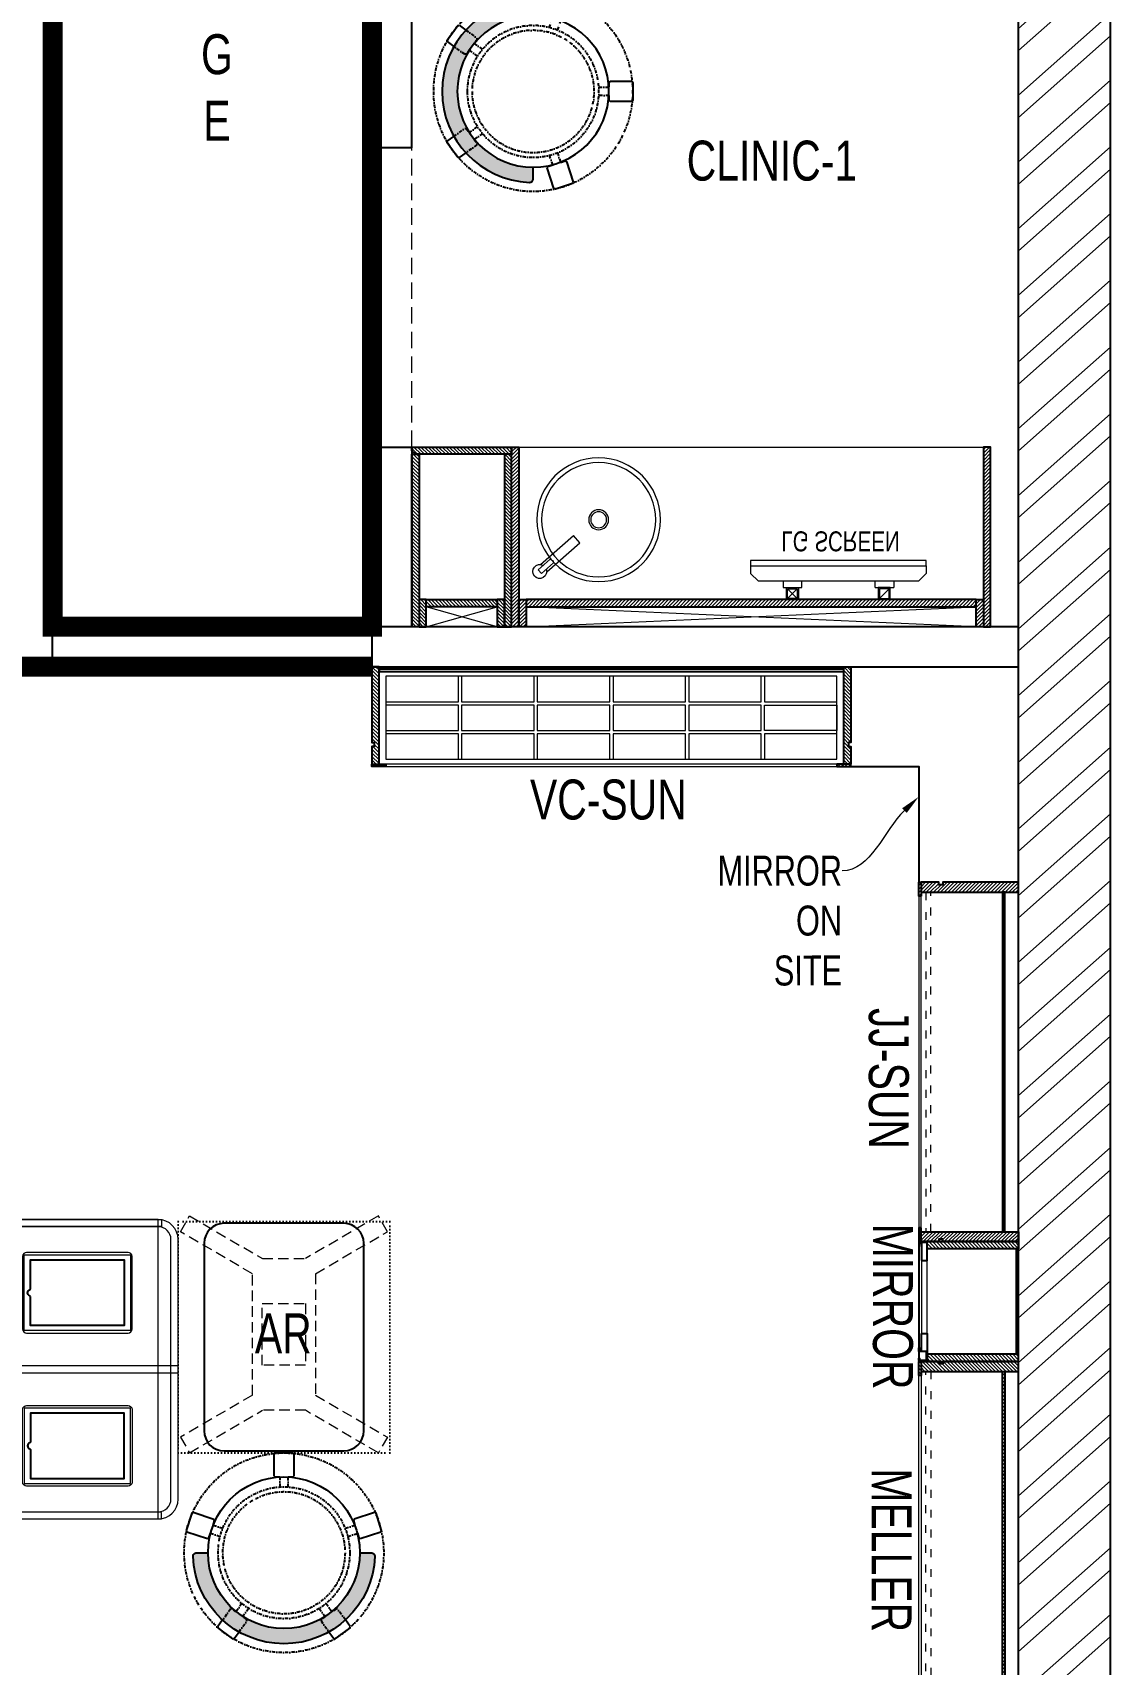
# Model space of a CAD drawing. Header units: feet. Extents: x 4257294 to 4264987, y -5465503 to -5449918.
# Drawn here: x 4261394 to 4264094, y -5458066 to -5453979 of the extents above; entities that cross this region are included whole.
import ezdxf
from ezdxf import colors
from ezdxf.entities.mleader import LeaderData, LeaderLine
from ezdxf.math import Vec2, Vec3

# ---------------------------------------------------------------- set-up
doc = ezdxf.new("R2010")
doc.units = ezdxf.units.FT
doc.header["$LTSCALE"] = 33
doc.header["$MEASUREMENT"] = 0
for name, pattern in [('a_p6_plan_L18$0$HIDDEN', [0.375, 0.25, -0.125]), ('ACAD_ISO03W100', [30, 12, -18]), ('DASHDOT2', [0.5, 0.25, -0.125, 0, -0.125]), ('DOT', [0.25, 0, -0.25]), ('HIDDEN2', [4.7624999999999975, 3.174999999999998, -1.587499999999999]), ('HIDDENX2', [0.75, 0.5, -0.25])]:
    doc.linetypes.add(name, pattern=pattern)
doc.layers.add('A-WALL', color=1, linetype='Continuous')
for name, color, linetype, lineweight in [('Floor-Unit', 1, 'Continuous', 13), ('HATCH', 9, 'Continuous', 9), ('LENS-DIM', 252, 'Continuous', 5), ('LENS-FURNITURE', 13, 'Continuous', 9), ('LENS-PARTITION', 21, 'Continuous', 25), ('LENS-TEXT', 31, 'Continuous', 5), ('LENS_CURTAIN', 5, 'a_p6_plan_L18$0$HIDDEN', 9), ('LENS_TEXT', 31, 'Continuous', 5), ('LK-FF&E FLOOR', 1, 'Continuous', 9), ('LK-FF&E WALL', 1, 'Continuous', 9), ('LK-FLUTTED FINISH', 20, 'Continuous', 30), ('LK-IT', 3, 'Continuous', 18), ('LK-TILES FINISH', 251, 'Continuous', 5), ('LN-ELEVATION-1', 81, 'Continuous', 25), ('LN-ELEVATION-2', 103, 'Continuous', 20), ('LN-ELEVATION-3', 125, 'Continuous', 18), ('LN-ELEVATION-4', 145, 'Continuous', 13), ('LN-HATCH', 251, 'Continuous', 0), ('PLANO-TXT', 252, 'Continuous', 5), ('TV', 92, 'Continuous', 18)]:
    doc.layers.add(name, color=color, linetype=linetype, lineweight=lineweight)
doc.styles.add('LK TXT', font='GILC____.TTF', dxfattribs={"height": 100})
doc.styles.get("Standard").update_dxf_attribs({"font": 'GILC____.TTF'})
pattern_1 = [(44.99999999999998, (35858.5, -100655.3575484328), (-4.419417382415918, 4.419417382415923), [])]
pattern_2 = [(45, (7858054.083674966, 3504049.203216764), (-4.490128060534575, 4.490128060534575), [])]
pattern_3 = [(45, (4208834.246730669, 1706614.740126447), (-4.490128060534575, 4.490128060534575), [])]
pattern_4 = [(45, (4209134.246730668, 1706614.740126447), (-4.490128060534575, 4.490128060534575), [])]

# ---------------------------------------------------------------- blocks, each defined once
blk = doc.blocks.new('DR STOOL')
at = {"layer": 'HATCH'}
h = blk.add_hatch(dxfattribs=at)
h.set_pattern_fill('ANSI36', color=250, angle=-90.00000000000001)
h.set_pattern_definition([(315, (-227.8099174643867, 917.3997257252777), (6.173926083235043, -1.683798022700468), [7.9375, -1.587499999999999, 0, -1.587499999999999])])
edge = h.paths.add_edge_path()
edge.add_line((-190.0000000041909, 4.511094e-10), (-218.6899174675346, 4.511094e-10))
edge.add_arc((-218.6899174670689, 9.120000000388245), 9.119999999940092, 177.6119845363388, 269.9999999996136, ccw=False)
edge.add_arc((-1.8626451e-09, 3.565219e-10), 228.000000002257, 2.3880154632688004, 177.6119845367313, ccw=False)
edge.add_arc((218.6899174633436, 9.120000000497384), 9.120000000051716, -90.00000000034493, 2.3880154629299, ccw=False)
edge.add_line((218.6899174633436, 4.511094e-10), (190, 4.511094e-10))
edge.add_arc((-1.8626451e-09, 4.511094e-10), 190.000000001979, -1.27e-14, 180)
at = {"layer": 'LN-ELEVATION-1', "color": 1, "ltscale": 100}
for p, q in [((-128.6221585394814, 215.4841044476634), (-165.2704676063731, 189.0243927398114)), ((-124.7228340068832, 214.8545704018979), (-128.6221585394814, 215.4841044476634)), ((-112.6981821293011, 198.1996966340157), (-124.7228340068832, 214.8545704018979)), ((124.7553772013634, 214.9803744515593), (112.5488144652918, 198.2845540212292)), ((128.7014972954057, 215.5933048763618), (124.7553772013634, 214.9803744515593)), ((128.7014972954057, 215.5933048763618), (124.7553772013634, 214.9803744515593)), ((165.1911288509145, 188.915192311113), (128.7014972954057, 215.5933048763618)), ((165.1911288509145, 188.915192311113), (128.7014972954057, 215.5933048763618)), ((-165.2704676063731, 189.0243927398114), (-165.9069543029182, 185.0820035930228)), ((-165.9069543029182, 185.0820035930228), (-153.8003208162263, 168.3135803133482)), ((153.6734594982117, 168.4294150282658), (165.7973639420234, 185.0121775862135)), ((165.7973639420234, 185.0121775862135), (165.1911288509145, 188.915192311113)), ((165.7973639420234, 185.0121775862135), (165.1911288509145, 188.915192311113)), ((-191.2928382232785, -35.45407700946089), (-242.9550312487409, -52.24013893969095)), ((-187.9259491492994, -37.1695928365807), (-191.2928382232785, -35.45407700946089)), ((-184.1424400564283, -48.81403796559607), (-187.9259491492994, -37.1695928365807)), ((188.0651108901948, -36.96233201187715), (184.0504167033359, -49.19388854173303)), ((191.3981811110861, -35.27656588272658), (188.0651108901948, -36.96233201187715)), ((243.0100176925771, -52.21682526778022), (191.3981811110861, -35.27656588272658)), ((-242.9550312487409, -52.24013893969095), (-244.7482102331705, -55.75945052818861)), ((-244.7482102331705, -55.75945052818861), (-230.7800458371639, -98.74904560100549)), ((-173.8639617776498, -80.4479453730819), (-177.8421125086024, -68.2044548037811)), ((-175.5596735184081, -83.7759667420105), (-173.8639617776498, -80.4479453730819)), ((177.6922140880488, -68.56540505095472), (173.8739495249465, -80.1985000452405)), ((173.8739495249465, -80.1985000452405), (175.5794035866856, -83.5704969359358)), ((230.715890809428, -98.7280946081737), (244.8123673382215, -55.78040257930116)), ((244.8123673382215, -55.78040257930116), (243.0100176925771, -52.21682526778022)), ((-230.7800458371639, -98.74904560100549), (-227.2218665438704, -100.5620286722478)), ((-227.2218665438704, -100.5620286722478), (-175.5596735184081, -83.7759667420105)), ((175.5794035866856, -83.5704969359358), (227.1912401677109, -100.5107563209894)), ((227.1912401677109, -100.5107563209894), (230.715890809428, -98.7280946081737)), ((-22.72193054761737, -190.2142363802995), (-25.39390889601782, -192.886214728569)), ((-25.39390889601782, -192.886214728569), (-25.39390889601782, -247.2070584567482)), ((-10.47823652112856, -190.2142363802995), (-22.72193054761737, -190.2142363802995)), ((22.78362171910703, -190.2142363802995), (9.910054048988968, -190.2142363802995)), ((25.42475448176265, -192.8553691428751), (22.78362171910703, -190.2142363802995)), ((25.42475448176265, -247.1762128710543), (25.42475448176265, -192.8553691428751)), ((-25.39390889601782, -247.2070584567482), (-22.60096735274419, -250)), ((-22.60096735274419, -250), (22.60096735274419, -250)), ((22.60096735274419, -250), (25.42475448176265, -247.1762128710543))]:
    blk.add_line(p, q, dxfattribs=at)
at = {"layer": 'LN-ELEVATION-1', "linetype": 'DASHDOT2'}
for p, q in [((-153.8003208162263, 168.3135803133482), (-134.1093360339291, 141.0403694751003)), ((-92.92521573789418, 170.8129362839827), (-112.6981821293011, 198.1996966340157)), ((-103.4542870586738, 159.9154408004979), (-93.52748446213081, 167.0824927485227)), ((-93.52748446213081, 167.0824927485227), (-92.92521573789418, 170.8129362839827)), ((112.5488144652918, 198.2845540212292), (92.69529851106927, 171.1294289919315)), ((92.69529851106927, 171.1294289919315), (93.26858203159645, 167.4385604566923)), ((93.26858203159645, 167.4385604566923), (103.6608748426661, 159.8406005539291)), ((133.7372852512635, 141.1612321265929), (153.6734594982117, 168.4294150282658)), ((-134.1093360339291, 141.0403694751003), (-130.4219571123831, 140.4450534014686)), ((-130.4219571123831, 140.4450534014686), (-119.9844727469608, 147.9808124662595)), ((-119.9844727469608, 147.9808124662595), (-105.3687285655178, 126.9741353208374)), ((-88.15393704269081, 139.4771787207864), (-103.4542870586738, 159.9154408004979)), ((103.6608748426661, 159.8406005539291), (88.19885099539533, 139.4487815762331)), ((105.4096150295809, 126.94019481352), (120.1194891873747, 147.8074627162714)), ((120.1194891873747, 147.8074627162714), (130.0033113472163, 140.5812532722048)), ((130.0033113472163, 140.5812532722048), (133.7372852512635, 141.1612321265929)), ((-159.954806596972, -40.49024384317454), (-184.1424400564283, -48.81403796559607)), ((184.0504167033359, -49.19388854173303), (159.8786162491887, -40.79004861696012)), ((-177.8421125086024, -68.2044548037811), (-153.4148110738024, -60.73628028803068)), ((153.3006618716754, -61.02382378749462), (177.6922140880488, -68.56540505095472)), ((-10.92024635523557, -164.6382343793375), (-10.47823652112856, -190.2142363802995)), ((9.910054048988968, -190.2142363802995), (10.35584833659231, -164.674698740353))]:
    blk.add_line(p, q, dxfattribs=at)
at = {"layer": 'LN-ELEVATION-1', "color": 1, "ltscale": 100}
blk.add_lwpolyline([(-190.0000000023283, 0), (-218.6899174656719, 0, -0.4264743413925903), (-227.8019973598421, 9.5, -0.959166304662544), (227.8019973593764, 9.5, -0.4264743413925903), (218.6899174647406, 0), (190.0000000013969, 0)], format="xyb", dxfattribs=at)
at = {"layer": 'LN-ELEVATION-1', "linetype": 'DASHDOT2'}
for radius in [250, 165, 153]:
    blk.add_circle((0, 0), radius, dxfattribs=at)
at = {"layer": 'LN-ELEVATION-1', "color": 1, "ltscale": 100}
blk.add_circle((0, 0), 190, dxfattribs=at)
blk = doc.blocks.new('rtf')
at = {"color": 0, "linetype": 'ByBlock', "lineweight": -2}
for p, q in [((16425.26329468148, -172793.1007600746), (16535.26329468148, -172793.1007600746)), ((16535.26329468148, -172793.1007600746), (16535.26329468148, -172817.1007600746)), ((16412.5253540573, -172798.8148984113), (16452.40026456733, -172798.8148984113)), ((16412.5253540573, -172810.8148984113), (16412.5253540573, -172798.8148984113)), ((16412.5253540573, -172810.8148984113), (16452.40026456733, -172810.8148984113)), ((16425.26329468148, -172817.1007600746), (16535.26329468148, -172817.1007600746))]:
    blk.add_line(p, q, dxfattribs=at)
for centre, radius, start, end in [((16412.5253540573, -172805.1007600746), 17.5, 21.05058810897431, 340.9421780194656), ((16444.53660690578, -172804.8148984114), 9.891264419597851, 322.656233941354, 37.34376605891414)]:
    blk.add_arc(centre, radius, start, end, dxfattribs=at)
blk = doc.blocks.new('dsg')
at = {"color": 0, "linetype": 'ByBlock', "lineweight": -2}
for radius in [155, 143, 25, 20]:
    blk.add_circle((11491.5035008227, -171102.5847399924), radius, dxfattribs=at)
blk.add_blockref('rtf', (-5117.472106590168, 1702.9323767405), dxfattribs=at)
blk = doc.blocks.new('CLINIC - CABINET SINK')
at = {"layer": 'LN-HATCH', "ltscale": 0.5}
h = blk.add_hatch(dxfattribs=at)
h.set_pattern_fill('ANSI31', color=256, scale=2)
h.set_pattern_definition([(45, (4052861.500382861, 1708016.355767586), (-4.490128060534575, 4.490128060534575), [])])
h.paths.add_polyline_path([(-563.359543572413, 156.9999999999999), (564.640456427587, 156.9999999999999), (564.640456427587, 174.9999999999999), (-563.359543572413, 174.9999999999999)])
h.paths.add_polyline_path([(582.6404564275867, 225), (600.6404564275867, 225), (600.6404564275867, -225), (582.6404564275867, -225)])
h.paths.add_polyline_path([(564.640456427587, 225), (582.6404564275867, 225), (582.6404564275867, 156.9999999999999), (564.640456427587, 156.9999999999999)])
h.paths.add_polyline_path([(-581.359543572413, 225), (-599.359543572413, 225), (-599.359543572413, -225), (-581.359543572413, -225)])
h.paths.add_polyline_path([(-581.359543572413, 225), (-563.359543572413, 225), (-563.359543572413, 156.9999999999999), (-581.359543572413, 156.9999999999999)])
at = {"layer": 'LN-ELEVATION-1', "ltscale": 0.5}
for points in [[(-581.359543572413, 225), (-599.359543572413, 225), (-599.359543572413, -225), (-581.359543572413, -225)], [(-581.359543572413, 225), (-563.359543572413, 225), (-563.359543572413, 156.9999999999999), (-581.359543572413, 156.9999999999999)], [(564.640456427587, 225), (582.6404564275867, 225), (582.6404564275867, 156.9999999999999), (564.640456427587, 156.9999999999999)], [(582.6404564275867, 225), (600.6404564275867, 225), (600.6404564275867, -225), (582.6404564275867, -225)], [(-563.359543572413, 156.9999999999999), (564.640456427587, 156.9999999999999), (564.640456427587, 174.9999999999999), (-563.359543572413, 174.9999999999999)]]:
    blk.add_lwpolyline(points, close=True, dxfattribs=at)
at = {"layer": 'LN-ELEVATION-2', "ltscale": 0.5}
blk.add_line((582.6404564275867, -225), (-581.359543572413, -225), dxfattribs=at)
at = {"layer": 'LN-HATCH', "ltscale": 0.5}
for p, q in [((564.640456427587, 225), (-563.359543572413, 174.9999999999999)), ((-563.359543572413, 225), (564.640456427587, 174.9999999999999))]:
    blk.add_line(p, q, dxfattribs=at)
at = {"layer": 'LN-ELEVATION-3', "xscale": -1, "rotation": 41.1558274151866}
blk.add_blockref('dsg', (-103569.3304926871, 136346.6509754679), dxfattribs=at)
blk = doc.blocks.new('CLINIC SCREEN')
at = {"layer": 'TV'}
for p, q in [((-103.1090284836336, 42.85441964946222), (-127.4114311772946, 18.55201695591665)), ((-127.4114311772946, 42.85441964946222), (-103.1090284836336, 18.55201695591665)), ((102.7052824410566, 42.85441964946222), (127.007685134602, 18.55201695591665))]:
    blk.add_line(p, q, dxfattribs=at)
at = {"layer": 'TV', "ltscale": 12}
for p, q in [((-220.0000000000082, -19.41163062257681), (-200.5883693773149, 0)), ((200.5883693773149, 0), (-200.5883693773149, 0)), ((-138.5315413423604, 0), (-138.5315413423604, 15.514207008644)), ((-138.5315413423604, 15.514207008644), (-91.98892031613741, 15.514207008644)), ((-91.98892031613741, 15.514207008644), (-91.98892031613741, 0)), ((91.98892031610741, 15.514207008644), (91.98892031610741, 0)), ((91.98892031610741, 15.514207008644), (138.5315413423595, 15.514207008644)), ((138.5315413423595, 0), (138.5315413423595, 15.514207008644)), ((219.9999999999918, -19.41163062257681), (200.5883693773149, 0)), ((-220.0000000000082, -38.82326124538668), (-220.0000000000082, -19.41163062257681)), ((219.9999999999918, -38.82326124538668), (219.9999999999918, -19.41163062257681))]:
    blk.add_line(p, q, dxfattribs=at)
at = {"layer": 'TV'}
for points in [[(-130.4492315140169, 15.51421661919448), (-100.0712281470269, 15.51421661919448), (-100.0712281470269, 45.89221998606814), (-130.4492315140169, 45.89221998606814)], [(-127.4114311772946, 18.55201695591665), (-103.1090284836336, 18.55201695591665), (-103.1090284836336, 42.85441964946222), (-127.4114311772946, 42.85441964946222)], [(130.0454854713243, 15.51421661919448), (99.66748210433435, 15.51421661919448), (99.66748210433435, 45.89221998606814), (130.0454854713243, 45.89221998606814)], [(127.007685134602, 18.55201695591665), (102.7052824410566, 18.55201695591665), (102.7052824410566, 42.85441964946222), (127.007685134602, 42.85441964946222)]]:
    blk.add_lwpolyline(points, close=True, dxfattribs=at)
at = {"layer": 'TV', "ltscale": 12}
blk.add_lwpolyline([(-220.0000000000082, -51.71278328332107), (-220.0000000000082, -38.82326124538668), (219.9999999999918, -38.82326124538668), (219.9999999999918, -51.71278328332107)], close=True, dxfattribs=at)
at = {"layer": 'Floor-Unit', "color": 0, "ltscale": 2, "insert": (5.199680584678389, -100.4085774972336), "char_height": 50, "attachment_point": 5}
blk.add_mtext_dynamic_manual_height_columns('LG SCREEN', width=466.4796511627907, gutter_width=12.5, heights=[0], dxfattribs=at)
blk = doc.blocks.new('CLINIC - MOP CLOSET')
at = {"layer": 'LN-HATCH', "ltscale": 0.5}
h = blk.add_hatch(dxfattribs=at)
h.set_pattern_fill('ANSI31', color=256, scale=50, angle=360)
h.set_pattern_definition(pattern_1)
h.paths.add_polyline_path([(-106.3595435724128, 216), (-124.3595435724128, 216), (-124.3595435724128, -216), (-106.3595435724128, -216)])
h = blk.add_hatch(dxfattribs=at)
h.set_pattern_fill('ANSI31', color=256, scale=50, angle=360)
h.set_pattern_definition(pattern_1)
h.paths.add_polyline_path([(-106.3595435724128, 216), (-88.35954357241282, 216), (-88.35954357241282, 148), (-106.3595435724128, 148)])
h = blk.add_hatch(dxfattribs=at)
h.set_pattern_fill('ANSI31', color=256, scale=50, angle=360)
h.set_pattern_definition(pattern_1)
h.paths.add_polyline_path([(89.64045642758717, 216), (107.6404564275872, 216), (107.6404564275872, 148), (89.64045642758717, 148)])
h = blk.add_hatch(dxfattribs=at)
h.set_pattern_fill('ANSI31', color=256, scale=50, angle=360)
h.set_pattern_definition(pattern_1)
h.paths.add_polyline_path([(107.6404564275872, 216), (125.6404564275872, 216), (125.6404564275872, -216), (107.6404564275872, -216)])
h = blk.add_hatch(dxfattribs=at)
h.set_pattern_fill('ANSI31', color=256, scale=50, angle=360)
h.set_pattern_definition(pattern_1)
h.paths.add_polyline_path([(-88.35954357241282, 148), (89.64045642758717, 148), (89.64045642758717, 166), (-88.35954357241282, 166)])
h = blk.add_hatch(dxfattribs=at)
h.set_pattern_fill('ANSI31', color=256, scale=50, angle=360)
h.set_pattern_definition([(44.99999999999998, (35894.5, -101037.3575484328), (-4.419417382415918, 4.419417382415923), [])])
h.paths.add_polyline_path([(-115.3595435724055, -216), (-124.3595435724128, -225), (-124.3595435724128, -234), (125.6404564275872, -234), (125.6404564275872, -216)])
at = {"layer": 'LN-ELEVATION-1', "ltscale": 0.5}
for points in [[(-106.3595435724128, 216), (-124.3595435724128, 216), (-124.3595435724128, -216), (-106.3595435724128, -216)], [(-106.3595435724128, 216), (-88.35954357241282, 216), (-88.35954357241282, 148), (-106.3595435724128, 148)], [(89.64045642758717, 216), (107.6404564275872, 216), (107.6404564275872, 148), (89.64045642758717, 148)], [(107.6404564275872, 216), (125.6404564275872, 216), (125.6404564275872, -216), (107.6404564275872, -216)], [(-88.35954357241282, 148), (89.64045642758717, 148), (89.64045642758717, 166), (-88.35954357241282, 166)], [(-124.3595435724128, -225), (-124.3595435724128, -234), (125.6404564275872, -234), (125.6404564275872, -216), (-115.3595435724128, -216)]]:
    blk.add_lwpolyline(points, close=True, dxfattribs=at)
at = {"layer": 'LN-HATCH', "ltscale": 0.5}
for p, q in [((89.64045642758717, 216), (-88.35954357241282, 166)), ((-88.35954357241282, 216), (89.64045642758717, 166))]:
    blk.add_line(p, q, dxfattribs=at)
blk = doc.blocks.new('VC HD 1200')
at = {"layer": 'LN-HATCH', "ltscale": 0.5}
h = blk.add_hatch(dxfattribs=at)
h.set_pattern_fill('ANSI31', color=256, scale=2)
h.set_pattern_definition([(45, (3760859.752907088, 1795248.935917533), (-4.490128060534575, 4.490128060534575), [])])
h.paths.add_polyline_path([(-1200, 250), (-1200, 60), (-1194, 60), (-1194, 50), (-1200, 50), (-1200, 6), (-1182, 6), (-1182, 250)])
h = blk.add_hatch(dxfattribs=at)
h.set_pattern_fill('ANSI31', color=256, scale=2)
h.set_pattern_definition(pattern_2)
h.paths.add_polyline_path([(0, 250), (0, 60), (-6, 60), (-6, 50), (0, 50), (0, 6), (-18, 6), (-18, 250)])
h = blk.add_hatch(dxfattribs=at)
h.set_pattern_fill('ANSI31', color=256, scale=2)
h.set_pattern_definition([(45, (7858047.083674965, 3504049.203216764), (-4.490128060534575, 4.490128060534575), [])])
h.paths.add_polyline_path([(-1165, 6), (-1165, 0), (-1200, 0), (-1200, 6)])
h = blk.add_hatch(dxfattribs=at)
h.set_pattern_fill('ANSI31', color=256, scale=2)
h.set_pattern_definition(pattern_2)
h.paths.add_polyline_path([(-28, 6), (-28, 0), (0, 0), (0, 6)])
at = {"layer": 'LN-ELEVATION-1', "ltscale": 0.5}
for points in [[(-1200, 250), (-1200, 60), (-1194, 60), (-1194, 50), (-1200, 50), (-1200, 6), (-1182, 6), (-1182, 250)], [(0, 250), (0, 60), (-6, 60), (-6, 50), (0, 50), (0, 6), (-18, 6), (-18, 250)], [(-18, 238), (-1182, 238), (-1182, 244), (-18, 244)], [(-1165, 6), (-1165, 0), (-1200, 0), (-1200, 6)], [(-35, 6), (-35, 0), (0, 0), (0, 6)]]:
    blk.add_lwpolyline(points, close=True, dxfattribs=at)
at = {"layer": 'LN-ELEVATION-3', "ltscale": 0.5}
for p, q in [((-1182, 250), (-18, 250)), ((-1165, 6), (-35, 6)), ((-35, 0), (-1165, 0))]:
    blk.add_line(p, q, dxfattribs=at)
for points in [[(-1165.000000000465, 226), (-35, 226), (-35, 18), (-1165.000000000465, 18)], [(-1165.000000000465, 226), (-983.3333333334886, 226), (-983.3333333334886, 162), (-1165.000000000465, 162)], [(-975.3333333334886, 226), (-793.6666666665112, 226), (-793.6666666665112, 162), (-975.3333333334886, 162)], [(-785.6666666665112, 226), (-603.9999999995342, 226), (-603.9999999995342, 162), (-785.6666666665112, 162)], [(-595.9999999995342, 226), (-414.3333333325572, 226), (-414.3333333325572, 162), (-595.9999999995342, 162)], [(-406.3333333325572, 226), (-224.6666666655801, 226), (-224.6666666655801, 162), (-406.3333333325572, 162)], [(-216.6666666655801, 226), (-34.99999999860302, 226), (-34.99999999860302, 162), (-216.6666666655801, 162)], [(-1165.000000000465, 90), (-983.3333333334886, 90), (-983.3333333334886, 154), (-1165.000000000465, 154)], [(-975.3333333334886, 154), (-793.6666666665112, 154), (-793.6666666665112, 90), (-975.3333333334886, 90)], [(-785.6666666665112, 154), (-603.9999999995342, 154), (-603.9999999995342, 90), (-785.6666666665112, 90)], [(-595.9999999995342, 154), (-414.3333333325572, 154), (-414.3333333325572, 90), (-595.9999999995342, 90)], [(-406.3333333325572, 154), (-224.6666666655801, 154), (-224.6666666655801, 90), (-406.3333333325572, 90)], [(-216.6666666655801, 154), (-34.99999999860302, 154), (-34.99999999860302, 90), (-216.6666666655801, 90)], [(-1165.000000000465, 82), (-983.3333333334886, 82), (-983.3333333334886, 18), (-1165.000000000465, 18)], [(-975.3333333334886, 82), (-793.6666666665112, 82), (-793.6666666665112, 18), (-975.3333333334886, 18)], [(-785.6666666665112, 82), (-603.9999999995342, 82), (-603.9999999995342, 18), (-785.6666666665112, 18)], [(-595.9999999995342, 82), (-414.3333333325572, 82), (-414.3333333325572, 18), (-595.9999999995342, 18)], [(-406.3333333325572, 82), (-224.6666666655801, 82), (-224.6666666655801, 18), (-406.3333333325572, 18)], [(-216.6666666655801, 82), (-34.99999999860302, 82), (-34.99999999860302, 18), (-216.6666666655801, 18)]]:
    blk.add_lwpolyline(points, close=True, dxfattribs=at)
blk = doc.blocks.new('A$C6d6d0015')
at = {"layer": 'LN-HATCH'}
h = blk.add_hatch(dxfattribs=at)
h.set_pattern_fill('ANSI32', color=256, scale=333, angle=180)
h.set_pattern_definition([(225, (-10889854.33198041, 5277385.657520925), (88.29995930067012, -88.29995930067015), []), (225, (-10889913.19861985, 5277385.657520925), (88.29995930067012, -88.29995930067015), [])])
h.paths.add_polyline_path([(-1835.722295213491, -3869.99344118964), (-2065.324481179938, -3883.515134865418), (-1721.438125971705, -9722.802784259433), (-1491.039622675627, -9722.802784259433)])
h.paths.add_polyline_path([(-2160.830843156204, 1650.441725717857), (-2391.229346452281, 1650.441725717857), (-2088.840470179915, -3484.206985360012), (-1859.238284215331, -3470.685291684233)])
h.paths.add_polyline_path([(-2283.772393234074, 4662.43253656663), (2888.47251146473, 5182.152227832936), (2888.47251146473, 5413.310434107668), (-2580.468610184267, 4863.777988589369), (-2415.669457297772, 2065.441725717858), (-2130.830843156203, 2065.441725717858)])
h.paths.add_polyline_path([(3358.871014760807, 5062.152227832935), (3128.47251146473, 5062.152227832935), (3293.084434472024, 2266.995181296021), (3522.686620438471, 2280.5168749718)])
h.paths.add_polyline_path([(3546.202609440312, 1881.208725466393), (3316.600423473865, 1867.687031790614), (3624.659879390151, -3363.249726727605), (3854.262065354735, -3349.728033051826)])
h.paths.add_polyline_path([(3877.190154630691, -3739.053478819318), (3647.587968666107, -3752.575172495097), (3872.75356335193, -7575.95070400741), (4102.355749318376, -7562.429010331631)])
h.paths.add_polyline_path([(4121.756440244615, -7891.858233673499), (3892.154254278168, -7905.379927349277), (3979.751313308254, -9392.802784259433), (4210.149816604331, -9392.802784259433)])
at = {"layer": 'A-WALL'}
for p, q in [((4229.584121614695, -9722.802784259433), (3335.545070298016, 5458.233367288485)), ((3624.659879390151, -3363.249726727605), (3316.600423473865, 1867.687031790614))]:
    blk.add_line(p, q, dxfattribs=at)
blk = doc.blocks.new('JJ SH 900')
at = {"layer": 'LN-HATCH', "ltscale": 0.5}
h = blk.add_hatch(dxfattribs=at)
h.set_pattern_fill('ANSI31', color=256, scale=50)
h.set_pattern_definition([(45, (0, 0), (-4.419417382415921, 4.419417382415921), [])])
h.paths.add_polyline_path([(-911.7948143622632, 1.45519e-11), (-911.7948143622632, -189.9999999999854), (-905.7948143622637, -189.9999999999854), (-905.7948143622637, -199.9999999999854), (-911.7948143622632, -199.9999999999854), (-911.7948143622632, -243.9999999999855), (-886.7948143622632, -243.9999999999855), (-886.7948143622632, 1.45519e-11)])
h = blk.add_hatch(dxfattribs=at)
h.set_pattern_fill('ANSI31', color=256, scale=2)
h.set_pattern_definition(pattern_3)
h.paths.add_polyline_path([(-11.79481436226342, 1.45519e-11), (-11.79481436226342, -189.9999999999854), (-17.79481436226342, -189.9999999999854), (-17.79481436226342, -199.9999999999854), (-11.79481436226342, -199.9999999999854), (-11.79481436226342, -243.9999999999855), (-36.79481436226343, -243.9999999999855), (-36.79481436226343, 1.45519e-11)])
h = blk.add_hatch(dxfattribs=at)
h.set_pattern_fill('ANSI31', color=256, scale=2)
h.set_pattern_definition(pattern_4)
h.paths.add_polyline_path([(-36.79481436224887, -40), (-886.7948143622632, -39.99999999998546), (-886.7948143622632, -33.99999999998545), (-36.79481436224887, -34)])
h = blk.add_hatch(dxfattribs=at)
h.set_pattern_fill('ANSI31', color=256, scale=2)
h.set_pattern_definition(pattern_4)
h.paths.add_polyline_path([(-876.7948143622632, -243.9999999999855), (-876.7948143622632, -249.9999999999854), (-911.7948143622632, -249.9999999999854), (-911.7948143622632, -243.9999999999855)])
h = blk.add_hatch(dxfattribs=at)
h.set_pattern_fill('ANSI31', color=256, scale=2)
h.set_pattern_definition(pattern_3)
h.paths.add_polyline_path([(-46.79481436226342, -243.9999999999855), (-46.79481436226342, -249.9999999999854), (-11.79481436226342, -249.9999999999854), (-11.79481436226342, -243.9999999999855)])
at = {"layer": 'LN-ELEVATION-1', "ltscale": 0.5}
for points in [[(-911.7948143622632, 1.45519e-11), (-911.7948143622632, -189.9999999999854), (-905.7948143622637, -189.9999999999854), (-905.7948143622637, -199.9999999999854), (-911.7948143622632, -199.9999999999854), (-911.7948143622632, -243.9999999999855), (-886.7948143622632, -243.9999999999855), (-886.7948143622632, 1.45519e-11)], [(-11.79481436226342, 1.45519e-11), (-11.79481436226342, -189.9999999999854), (-17.79481436226342, -189.9999999999854), (-17.79481436226342, -199.9999999999854), (-11.79481436226342, -199.9999999999854), (-11.79481436226342, -243.9999999999855), (-36.79481436226343, -243.9999999999855), (-36.79481436226343, 1.45519e-11)], [(-36.79481436226343, -39.99999999998546), (-886.7948143622632, -39.99999999998546), (-886.7948143622632, -33.99999999998545), (-36.79481436226343, -33.99999999998545)], [(-876.7948143622632, -243.9999999999855), (-876.7948143622632, -249.9999999999854), (-911.7948143622632, -249.9999999999854), (-911.7948143622632, -243.9999999999855)], [(-46.79481436226342, -243.9999999999855), (-46.79481436226342, -249.9999999999854), (-11.79481436226342, -249.9999999999854), (-11.79481436226342, -243.9999999999855)]]:
    blk.add_lwpolyline(points, close=True, dxfattribs=at)
at = {"layer": 'LN-ELEVATION-3', "ltscale": 0.5}
for p, q in [((-886.7948143622632, 1.45519e-11), (-36.79481436226343, 1.45519e-11)), ((-876.7948143622632, -243.9999999999855), (-46.79481436226342, -243.9999999999855)), ((-46.79481436226342, -249.9999999999854), (-876.7948143622632, -249.9999999999854))]:
    blk.add_line(p, q, dxfattribs=at)
at = {"layer": 'LN-ELEVATION-4', "linetype": 'ACAD_ISO03W100', "ltscale": 0.05}
blk.add_lwpolyline([(-886.7948143622632, -219.9999999999854), (-36.79481436226343, -219.9999999999854), (-36.79481436226343, -231.9999999999855), (-886.7948143622632, -231.9999999999855)], close=True, dxfattribs=at)
blk = doc.blocks.new('MIRROR')
at = {"layer": 'LN-HATCH', "ltscale": 0.5}
h = blk.add_hatch(dxfattribs=at)
h.set_pattern_fill('ANSI31', color=256, scale=2)
h.set_pattern_definition([(45, (4060433.741624544, 1708720.786904081), (-4.490128060534575, 4.490128060534575), [])])
h.paths.add_polyline_path([(212.944788963403, 101.3407590774622), (230.944788963403, 101.3407590774622), (230.944788963403, -127.6592409225377), (212.944788963403, -127.6592409225377)])
h.paths.add_polyline_path([(230.944788963403, 95.34075907746227), (494.9447889634027, 95.34075907746227), (494.9447889634027, 101.3407590774622), (230.944788963403, 101.3407590774622)])
h.paths.add_polyline_path([(512.9447889634027, 101.3407590774622), (494.9447889634027, 101.3407590774622), (494.9447889634027, -127.6592409225377), (512.9447889634027, -127.6592409225377)])
at = {"layer": 'Defpoints'}
blk.add_lwpolyline([(512.9447889634027, 101.3407590774622), (212.944788963403, 101.3407590774622), (212.944788963403, -148.6592409225377), (512.9447889634027, -148.6592409225377)], close=True, dxfattribs=at)
at = {"layer": 'LN-ELEVATION-1'}
for points in [[(212.944788963403, 101.3407590774622), (230.944788963403, 101.3407590774622), (230.944788963403, -127.6592409225377), (212.944788963403, -127.6592409225377)], [(230.944788963403, 95.34075907746227), (494.9447889634027, 95.34075907746227), (494.9447889634027, 101.3407590774622), (230.944788963403, 101.3407590774622)], [(512.9447889634027, 101.3407590774622), (494.9447889634027, 101.3407590774622), (494.9447889634027, -127.6592409225377), (512.9447889634027, -127.6592409225377)], [(259.944788963403, -141.6592409225377), (259.944788963403, -127.6592409225377), (214.944788963403, -127.6592409225377), (214.944788963403, -148.6592409225377), (223.944788963403, -148.6592409225377), (223.944788963403, -147.1592409225377), (216.444788963403, -147.1592409225377), (216.444788963403, -141.6592409225377)], [(442.944788963403, -141.6592409225377), (442.944788963403, -127.6592409225377), (487.9447889634028, -127.6592409225377), (487.9447889634028, -148.6592409225377), (478.9447889634026, -148.6592409225377), (478.9447889634026, -147.1592409225377), (486.4447889634027, -147.1592409225377), (486.4447889634027, -141.6592409225377)], [(504.944788963403, -148.6592409225377), (504.944788963403, -147.1592409225377), (509.444788963403, -147.1592409225377), (509.444788963403, -129.1592409225377), (487.9447889634028, -129.1592409225377), (487.9447889634028, -127.6592409225377), (510.9447889634028, -127.6592409225377), (510.9447889634028, -148.6592409225377)]]:
    blk.add_lwpolyline(points, close=True, dxfattribs=at)
at = {"layer": 'LN-ELEVATION-2', "color": 4, "lineweight": 0}
blk.add_lwpolyline([(216.444788963403, -141.6592409225377), (486.4447889634027, -141.6592409225377), (486.4447889634027, -147.1592409225377), (216.444788963403, -147.1592409225377)], close=True, dxfattribs=at)
at = {"layer": 'LN-ELEVATION-2'}
blk.add_lwpolyline([(259.944788963403, -141.6592409225377), (442.944788963403, -141.6592409225377), (442.944788963403, -127.6592409225377), (259.944788963403, -127.6592409225377)], close=True, dxfattribs=at)
at = {"layer": 'LN-ELEVATION-4', "ltscale": 0.5}
blk.add_line((478.9447889634026, -148.6592409225377), (223.944788963403, -148.6592409225377), dxfattribs=at)
blk = doc.blocks.new('I-PAD Frame')
at = {"color": 3, "linetype": 'Continuous'}
blk.add_lwpolyline([(357868.7410323084, -232321.1361381283), (358122.7410323085, -232321.1361381283, 0.4142135623713902), (358132.7410323086, -232311.1361381283), (358132.7410323086, -232129.1361381283, 0.4142135623713902), (358122.7410323085, -232119.1361381283), (357868.7410323084, -232119.1361381283, 0.4142135623713902), (357858.7410323085, -232129.1361381283), (357858.7410323085, -232311.1361381283, 0.4142135623713902)], format="xyb", close=True, dxfattribs=at)
at = {"color": 3, "linetype": 'Continuous', "lineweight": 25}
blk.add_lwpolyline([(358113.2410323085, -232229.6755301424), (358113.2410323085, -232302.1361381283), (357878.2410323086, -232302.1361381283), (357878.2410323086, -232138.1361381283), (358113.2410323085, -232138.1361381283), (358113.2410323085, -232210.5967461141, 0.3275382217372251), (358114.6410323081, -232212.5046245168, -0.733799385757267), (358114.6410323086, -232227.7676517396, 0.3275382217372252)], format="xyb", close=True, dxfattribs=at)
blk = doc.blocks.new('Billing Counter 1800')
at = {"color": 5, "linetype": 'HIDDENX2', "ltscale": 0.025}
for p, q in [((-849.9999978118577, -374.9978339364752), (-850.0000002956948, 375)), ((849.9999976539983, -374.9978339364752), (850.0000001378356, 375))]:
    blk.add_line(p, q, dxfattribs=at)
at = {"color": 0, "linetype": 'Continuous'}
for p, q in [((850, 375), (-850, 375)), ((900, -325), (900, 325)), ((-850, -375), (850, -375))]:
    blk.add_line(p, q, dxfattribs=at)
at = {"color": 2, "linetype": 'Continuous'}
blk.add_line((849, -375), (849.9999976539983, -374.9978339364752), dxfattribs=at)
at = {"color": 2, "linetype": 'HIDDENX2', "ltscale": 0.025}
for points in [[(-857.9999984272289, 375), (-437.4115580061916, 375), (-437.4115580851212, 358), (-857.9999985061586, 358)], [(435.3333326776046, 375), (-435.2551077436656, 375), (-435.2551076647359, 358), (435.3333327565342, 358)], [(437.3333327565342, 375), (857.9217731775715, 375), (857.9217730986419, 358), (437.3333326776046, 358)], [(-857.9999984272289, -375), (-437.4115580061916, -375), (-437.4115580851212, -358), (-857.9999985061586, -358)], [(435.3333326776046, -375), (-435.2551077436656, -375), (-435.2551076647359, -358), (435.3333327563014, -358)], [(437.3333327563013, -375), (857.9217731775715, -375), (857.9217730986419, -358), (437.3333326776046, -358)]]:
    blk.add_lwpolyline(points, close=True, dxfattribs=at)
at = {"color": 5, "linetype": 'Continuous'}
for points in [[(-780.9166655030566, 97.25000000000001), (-513.9166655030567, 97.25000000000001), (-513.9166655030567, 286.25), (-780.9166655030566, 286.25)], [(780.9166655030566, 97.25000000000001), (513.9166655030567, 97.25000000000001), (513.9166655030567, 286.25), (780.9166655030566, 286.25)], [(-780.9166655030566, -97.25000000000001), (-513.9166655030567, -97.25000000000001), (-513.9166655030567, -286.25), (-780.9166655030566, -286.25)], [(780.9166655030566, -97.25000000000001), (513.9166655030567, -97.25000000000001), (513.9166655030567, -286.25), (780.9166655030566, -286.25)]]:
    blk.add_lwpolyline(points, close=True, dxfattribs=at)
at = {"color": 5, "linetype": 'HIDDENX2', "ltscale": 0.025}
blk.add_lwpolyline([(850, 8.5), (-850, 8.5), (-850, -8.5), (850, -8.5)], close=True, dxfattribs=at)
at = {"color": 0, "linetype": 'Continuous'}
for centre, radius, start, end in [((-850, 325), 50.0000000000291, 90, 180), ((849.999999999767, 325), 50.00000000005822, 0, 90), ((849.999999999767, -325), 50.0000000000291, 270, 0)]:
    blk.add_arc(centre, radius, start, end, dxfattribs=at)
at = {"layer": 'LN-ELEVATION-2'}
blk.add_line((-900, 325), (-900, -325), dxfattribs=at)
for points in [[(850, 375), (-850, 375, 0.4142135623725836), (-900, 325), (-900, -325, 0.4142135623725836), (-850, -375), (850, -375, 0.4142135623725837), (900, -325), (900, 325, 0.4142135623725836)], [(850, 357), (-850, 357, 0.4142135623730951), (-882, 325), (-882, -325, 0.4142135623730951), (-850, -357), (850, -357, 0.4142135623730951), (882, -325), (882, 325, 0.4142135623730951)]]:
    blk.add_lwpolyline(points, format="xyb", close=True, dxfattribs=at)
blk.add_lwpolyline([(-900, -8.5), (900, -8.5), (900, 8.5), (-900, 8.5)], close=True, dxfattribs=at)
blk.add_arc((-850, -325), 50.00000000005822, 180, 270, dxfattribs=at)
at = {"color": 2, "linetype": 'Continuous', "xscale": -1, "rotation": 180}
blk.add_blockref('I-PAD Frame', (-358643.1576978308, -232028.3861380983), dxfattribs=at)
at = {"color": 2, "linetype": 'Continuous', "rotation": 180}
blk.add_blockref('I-PAD Frame', (358643.1576977922, -232028.3861381579), dxfattribs=at)
at = {"color": 2, "linetype": 'Continuous'}
blk.add_blockref('I-PAD Frame', (-358643.1576978113, 232028.3861381281), dxfattribs=at)
at = {"color": 2, "linetype": 'Continuous', "xscale": -1}
blk.add_blockref('I-PAD Frame', (358643.1576978117, 232028.3861381281), dxfattribs=at)
at = {"layer": 'LENS-TEXT', "color": 0, "linetype": 'Continuous', "ltscale": 3, "insert": (-7.865375894587486, -8.871815700083971), "char_height": 100, "attachment_point": 5, "style": 'LK TXT'}
blk.add_mtext_dynamic_manual_height_columns('BILLING COUNTER', width=353.0555573365615, gutter_width=0.5, heights=[0], dxfattribs=at)
blk = doc.blocks.new('AR')
at = {"layer": 'LN-ELEVATION-2', "linetype": 'DOT', "lineweight": 25}
blk.add_lwpolyline([(0, 13.41378593863919), (530, 13.41378593863919), (530, 593.4137859386392), (0, 593.4137859386392)], close=True, dxfattribs=at)
at = {"layer": 'LN-ELEVATION-2', "lineweight": 25}
blk.add_lwpolyline([(465, 68.22063546301797), (465, 538.2206354630179, 0.4142135623730951), (415, 588.2206354630177), (115, 588.2206354630177, 0.4142135623730951), (65, 538.2206354630179), (65, 68.22063546301797, 0.4142135623730951), (115, 18.22063546301797), (415, 18.22063546301797, 0.4142135623730951)], format="xyb", close=True, dxfattribs=at)
at = {"layer": 'LN-ELEVATION-4', "linetype": 'HIDDEN2', "ltscale": 0.25}
for points in [[(185.8456009030342, 448.8780772723258), (5.888936847448348, 554.0078910568263), (28.48512306064368, 593.350836840691), (211.0874861851335, 486.6754184374586)], [(344.154399111867, 448.8780772762837), (524.1110631600021, 554.0078910947777), (501.5148769393563, 593.3508368753828), (318.9125138223171, 486.6754184374586)], [(211.0874861851335, 486.6754184376913), (318.9125138223171, 486.6754184376913)], [(185.8456009030342, 144.472759603057), (185.8456009030342, 448.8780772723258)], [(344.154399111867, 448.8780772762837), (344.154399111867, 144.4727595990989)], [(185.8456009030342, 144.472759603057), (5.888936847448348, 39.34294581855647), (28.48512306064368, 3.46917659e-08), (211.0874861851335, 106.6754184379242)], [(344.154399111867, 144.4727595990989), (524.1110631600021, 39.34294578060508), (501.5148769393563, 0), (318.9125138223171, 106.6754184379242)], [(318.9125138223171, 106.6754184376914), (211.0874861851335, 106.6754184376914)]]:
    blk.add_lwpolyline(points, dxfattribs=at)
blk.add_lwpolyline([(210.8456009030342, 373.9866790841333), (319.154399111867, 373.9866790841333), (319.154399111867, 219.3641577917151), (210.8456009030342, 219.3641577917151)], close=True, dxfattribs=at)

msp = doc.modelspace()

# ---------------------------------------------------------------- linework, layer by layer
at = {"layer": 'LENS-PARTITION'}
for points in [[(4262344.352922798, -5453117.137453695), (4262244.352922798, -5453117.137453695), (4262244.352922798, -5454267.137453695), (4262344.352922798, -5454267.137453695)], [(4261344.352922797, -5455567.137453694), (4261444.352922798, -5455567.137453694), (4261444.352922798, -5453476.320381829), (4261344.352922797, -5453476.320381829)], [(4262244.352922798, -5455017.137453695), (4262344.352922798, -5455017.137453695), (4262344.352922798, -5455467.137453695), (4262244.352922798, -5455467.137453695)], [(4263864.314927957, -5455467.137453695), (4262344.352922798, -5455467.137453695), (4262244.352922798, -5455467.137453695), (4262244.352922798, -5455567.137453694), (4262262.352922798, -5455567.137453694), (4263426.352922798, -5455567.137453694), (4263444.352922798, -5455567.137453694), (4263864.314927957, -5455567.137453694)]]:
    msp.add_lwpolyline(points, close=True, dxfattribs=at)
msp.add_lwpolyline([(4263444.352922798, -5455817.137453695), (4263614.314927955, -5455817.137453698), (4263614.314927955, -5456107.217078566)], dxfattribs=at)
at = {"layer": 'LENS_CURTAIN', "ltscale": 5}
for points in [[(4262344.352922798, -5455017.137453695), (4262344.352922798, -5454267.137453695), (4262244.352922798, -5454267.137453695), (4262244.352922798, -5455017.137453695)], [(4262244.352922798, -5455467.137453695), (4261444.352922798, -5455467.137453695), (4261444.352922798, -5455567.137453694), (4262244.352922798, -5455567.137453694)]]:
    msp.add_lwpolyline(points, close=True, dxfattribs=at)
at = {"layer": 'LK-FLUTTED FINISH', "linetype": 'ACAD_ISO03W100', "ltscale": 0.05, "const_width": 50}
msp.add_lwpolyline([(4262244.352922798, -5455567.137453694), (4258383.585724588, -5455567.137453694)], dxfattribs=at)
at = {"layer": 'LK-TILES FINISH', "color": 212, "linetype": 'ACAD_ISO03W100', "ltscale": 0.05, "const_width": 50}
msp.add_lwpolyline([(4261444.352922798, -5452726.32038183), (4261444.352922798, -5452206.707252965), (4262244.352922798, -5452206.707252965), (4262244.352922798, -5455467.137453695), (4261444.352922798, -5455467.137453695), (4261444.352922798, -5453476.320381838)], dxfattribs=at)

# ---------------------------------------------------------------- block references
at = {"layer": 'LENS-DIM', "color": 2, "rotation": 356.6296393189618}
msp.add_blockref('A$C6d6d0015', (4260443.64971435, -5455518.480840506), dxfattribs=at)
at = {"layer": 'LENS-FURNITURE', "xscale": -1, "rotation": 90}
msp.add_blockref('DR STOOL', (4262648.223990985, -5454126.276899791), dxfattribs=at)
at = {"layer": 'LK-FF&E FLOOR'}
msp.add_blockref('Billing Counter 1800', (4260858.950326269, -5457326.858576246), dxfattribs=at)
at = {"layer": 'LK-FF&E FLOOR', "rotation": 180}
for name, p in [('AR', (4262288.950326269, -5456942.963910345)), ('DR STOOL', (4262023.950326269, -5457786.377696284))]:
    msp.add_blockref(name, p, dxfattribs=at)
at = {"layer": 'LK-FF&E WALL'}
for name, p, rotation in [('CLINIC - CABINET SINK', (4263194.993379227, -5455242.137453694), 180), ('MIRROR', (4263762.974168878, -5456794.272289603), 270), ('JJ SH 900', (4263864.314927957, -5458219.011892929), 270)]:
    msp.add_blockref(name, p, dxfattribs=dict(at, rotation=rotation))
at = {"layer": 'LK-FF&E WALL', "xscale": -1}
for name, p, rotation in [('CLINIC - MOP CLOSET', (4262468.712466371, -5455251.137453695), 180), ('JJ SH 900', (4263864.314927955, -5456095.422264204), 270)]:
    msp.add_blockref(name, p, dxfattribs=dict(at, rotation=rotation))
msp.add_blockref('VC HD 1200', (4262244.352922798, -5455817.137453695), dxfattribs=at)
at = {"layer": 'LK-IT', "xscale": -1, "rotation": 180}
msp.add_blockref('CLINIC SCREEN', (4263412.998079368, -5455353.24523372), dxfattribs=at)

# ---------------------------------------------------------------- texts
at = {"layer": 'LENS-TEXT', "color": 0, "linetype": 'Continuous', "ltscale": 3, "char_height": 100, "attachment_point": 5, "style": 'LK TXT'}
for s, width, gutter_width, insert in [('P\\PA\\PS\\PS\\PA\\PG\\PE', 56.37790697674418, 0.9999999999999992, (4261856.143619152, -5453699.744445116)), ('CLINIC-1', 730.5073781448633, 0.9999999999999992, (4263246.438593027, -5454300.336274587)), ('AR', 237.4408088319178, 12.5, (4262022.293289362, -5457236.893252227))]:
    msp.add_mtext_dynamic_manual_height_columns(s, width=width, gutter_width=gutter_width, heights=[0], dxfattribs=dict(at, insert=insert))
at = {"layer": 'LENS_TEXT', "linetype": 'Continuous', "ltscale": 3, "insert": (4263548.944427061, -5457169.727042391), "char_height": 100, "width": 324.4738372093023, "attachment_point": 5, "rotation": 270, "style": 'LK TXT'}
msp.add_mtext('{\\C7;MIRROR}', dxfattribs=at)
at = {"layer": 'PLANO-TXT', "linetype": 'Continuous', "ltscale": 3, "insert": (4262836.648021227, -5455900.51659432), "char_height": 100, "width": 271.7848837209302, "attachment_point": 5, "style": 'LK TXT'}
msp.add_mtext('VC-SUN', dxfattribs=at)
at = {"layer": 'PLANO-TXT', "linetype": 'Continuous', "ltscale": 3, "char_height": 100, "width": 271.7848837209302, "attachment_point": 5, "rotation": 270, "style": 'LK TXT'}
for s, insert in [('JJ-SUN', (4263538.570280948, -5456598.507984121)), ('MELLER', (4263546.145399158, -5457780.131167528))]:
    msp.add_mtext(s, dxfattribs=dict(at, insert=insert))

# ---------------------------------------------------------------- leaders
at = {"layer": 'LENS-TEXT', "color": 0, "linetype": 'Continuous', "ltscale": 3}
ml = msp.add_multileader_mtext('Standard', dxfattribs=at)
ml.set_content('\\pxqr,t3;{\\C0;MIRROR ON SITE}', color=1)
ml.set_leader_properties(color=256, linetype='ByLayer', lineweight=-1)
ml.build(insert=Vec2(0, 0))
ml.multileader.update_dxf_attribs({"leader_type": 2, "dogleg_length": 0.36, "arrow_head_size": 50})
ctx = ml.context
ctx.base_point, ctx.char_height, ctx.arrow_head_size, ctx.landing_gap_size, ctx.plane_origin, ctx.plane_x_axis, ctx.plane_y_axis = Vec3(4263172.020570797, -5456078.641157255, 47488.08105864739), 75, 50, 0.09, Vec3(4257173.054157623, -5457556.176045645, 47488.08105864739), Vec3(0.9999993982722358, 0.0010970210418018), Vec3(-0.0010970210418018, 0.9999993982722358)
ctx.text_align_type = 2
notes = []
notes.append((ctx, [(1, (1, 1, 0), (4263422.360565509, -5456078.366528848, 47488.08105864739), (-0.9999993982722358, -0.0010970210418018), 0.3600000000000003, [(1, [(4263614.314927955, -5455892.964350022, 47488.08105864739)], 0, [])])]))
ctx.mtext.insert, ctx.mtext.text_direction, ctx.mtext.rotation, ctx.mtext.width, ctx.mtext.alignment, ctx.mtext.flow_direction = Vec3(4263421.868889343, -5456040.376493041, 47488.08105864739), Vec3(0.9999993982722358, 0.0010970210418018), 0.0010970212618378, 289.5442082885826, 3, 5
for ctx, leaders in notes:
    for number, flags, end, landing, length, lines in leaders:
        leader = LeaderData()
        leader.index, (leader.has_last_leader_line, leader.has_dogleg_vector, leader.attachment_direction) = number, flags
        leader.last_leader_point, leader.dogleg_vector, leader.dogleg_length = Vec3(end), Vec3(landing), length
        for number, points, colour, breaks in lines:
            line = LeaderLine()
            line.index, line.vertices, line.color, line.breaks = number, Vec3.list(points), colors.encode_raw_color(colour), breaks
            leader.lines.append(line)
        ctx.leaders.append(leader)

doc.saveas('drawing.dxf')
